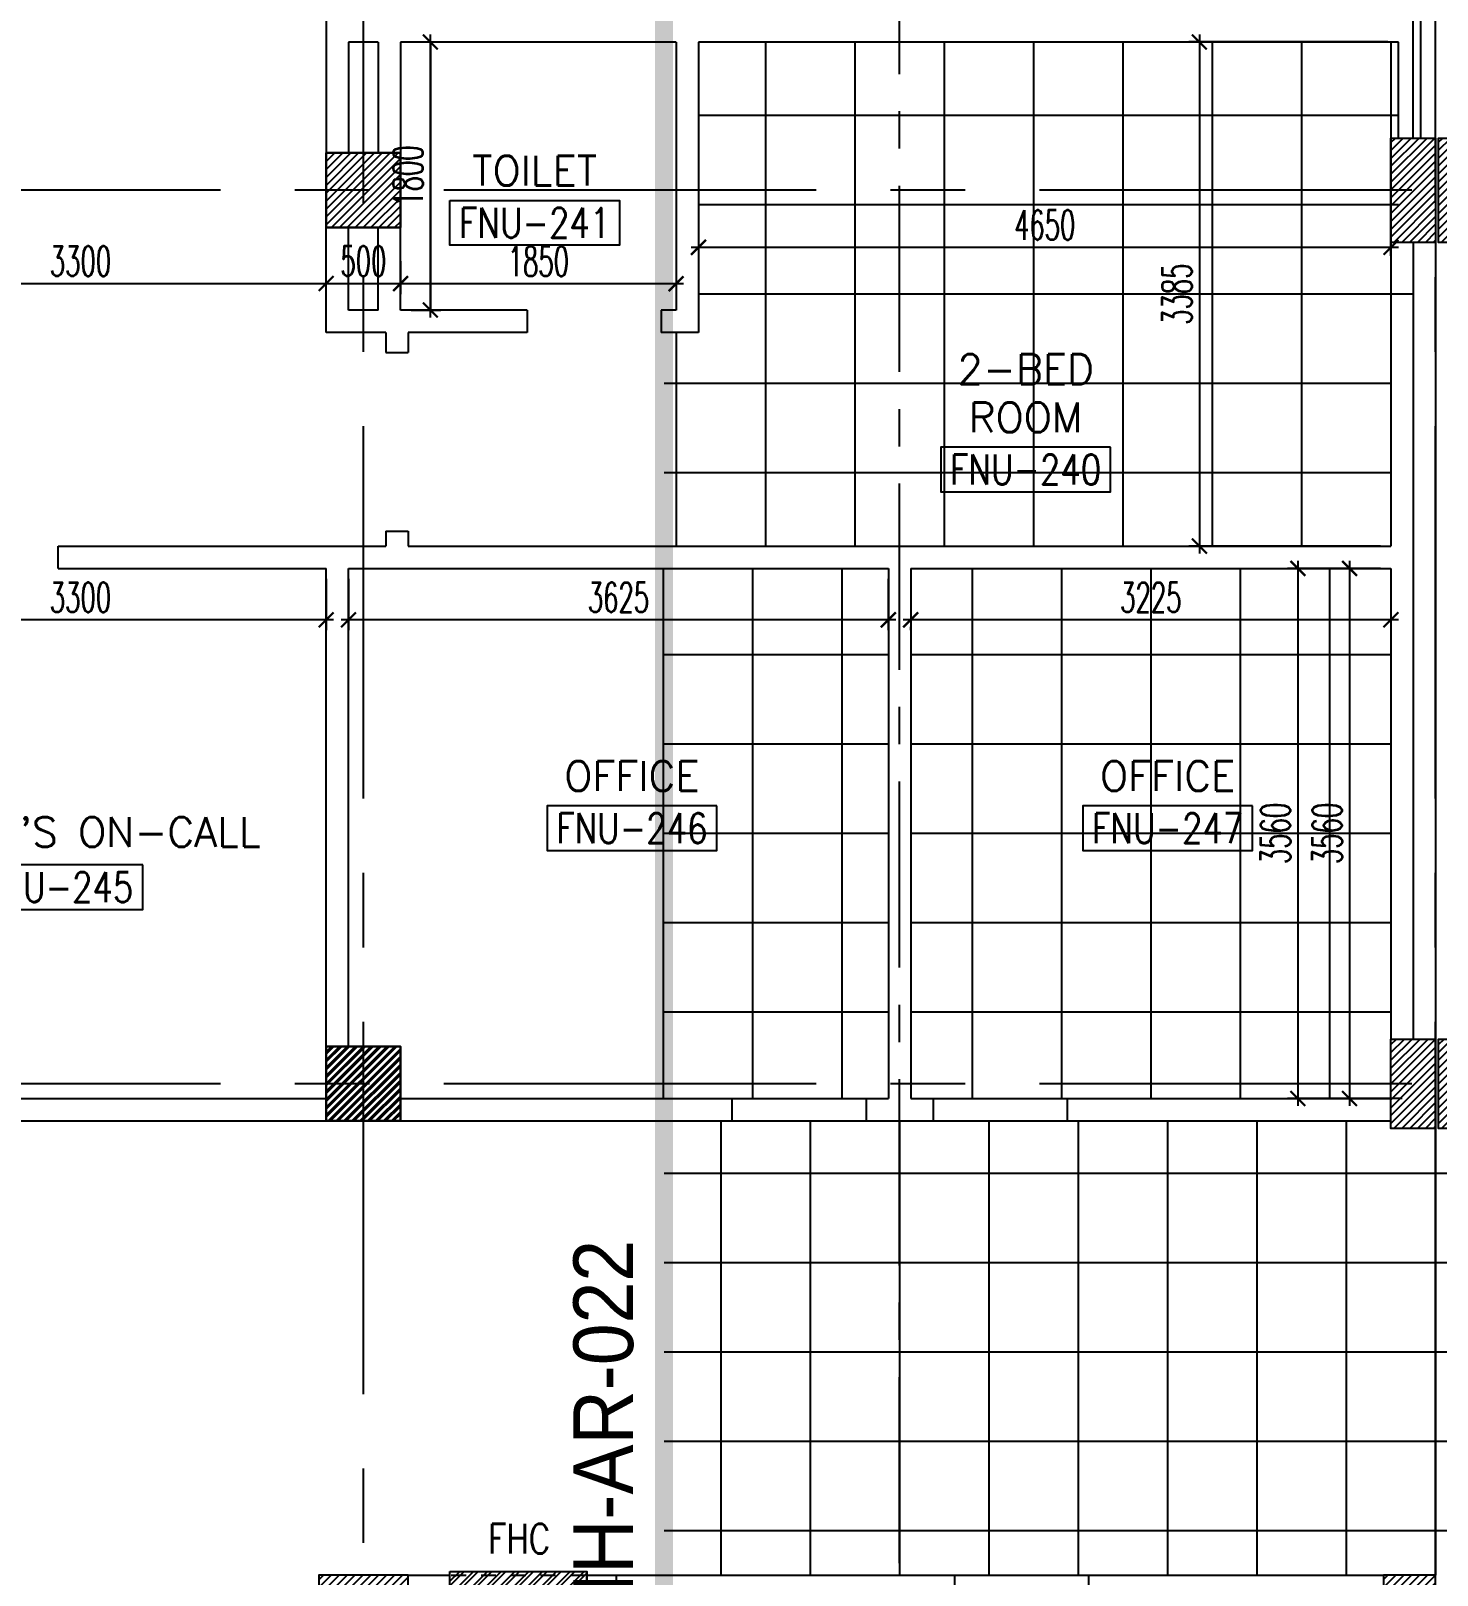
# Model space of a CAD drawing. Extents: x 88852.7 to 88945.7, y 39921.6 to 40001.1.
# Drawn here: x 88883.74 to 88893.18, y 39956.4 to 39966.77 of the extents above; entities that cross this region are included whole.
import ezdxf
from ezdxf.enums import TextEntityAlignment as Align

# ---------------------------------------------------------------- set-up
doc = ezdxf.new("R2010")
doc.units = 0
doc.header["$MEASUREMENT"] = 0
doc.header["$PDMODE"] = 34
for name, pattern in [('CENTER', [2, 1.25, -0.25, 0.25, -0.25]), ('CENTER2', [1.125, 0.75, -0.125, 0.125, -0.125]), ('CENTERX2', [4, 2.5, -0.5, 0.5, -0.5]), ('HIDDEN', [0.375, 0.25, -0.125])]:
    doc.linetypes.add(name, pattern=pattern)
doc.layers.get('0').update_dxf_attribs({"color": 4, "linetype": 'CONTINUOUS'})
doc.layers.get('DEFPOINTS').update_dxf_attribs({"linetype": 'CONTINUOUS'})
for name, color, linetype in [('AXES', 11, 'CENTERX2'), ('AXES1', 11, 'CENTER'), ('CEILING', 4, 'CONTINUOUS'), ('COL', 2, 'CONTINUOUS'), ('DIM', 4, 'CONTINUOUS'), ('EJ', 11, 'CONTINUOUS'), ('ELEV', 2, 'CONTINUOUS'), ('FHC', 4, 'CONTINUOUS'), ('HAT', 11, 'CONTINUOUS'), ('INSUL', 4, 'CONTINUOUS'), ('RM-BOX', 11, 'CONTINUOUS'), ('RM-NAME', 11, 'CONTINUOUS'), ('RM-NO', 11, 'CONTINUOUS'), ('TXT1', 2, 'CONTINUOUS'), ('WALL', 2, 'CONTINUOUS')]:
    doc.layers.add(name, color=color, linetype=linetype)
doc.styles.add('ROMANS', font='ROMANS.shx', dxfattribs={"width": 0.6})
doc.styles.add('TTXT', font='swisse.ttf', dxfattribs={"width": 0.6})
doc.dimstyles.new('STANDARD_IN', dxfattribs={"dimtxt": 0.2, "dimasz": 0.1, "dimexe": 0.07, "dimexo": 0.07, "dimgap": 0.05, "dimtad": 1, "dimdec": 0, "dimlfac": 1000, "dimzin": 0, "dimtxsty": 'ROMANS', "dimblk": 'ARCHTICK', "dimcen": 0.05, "dimdle": 0.05, "dimclrd": 4, "dimclre": 4, "dimclrt": 2, "dimazin": 3, "dimtfac": 1, "dimtdec": 0, "dimtmove": 0, "dimatfit": 3, "dimtolj": 1, "dimtzin": 0})

# ---------------------------------------------------------------- blocks, each defined once
blk = doc.blocks.new('RM1')
at = {"layer": 'RM-BOX'}
blk.add_lwpolyline([(570, -200), (-570, -200), (-570, -500), (570, -500)], close=True, dxfattribs=at)
at = {"layer": 'RM-NAME', "style": 'ROMANS'}
blk.add_attdef('ROOMNAME1', text='', height=200, dxfattribs=at).set_placement((0, 324), align=Align.MIDDLE)
blk = doc.blocks.new('_ARCHTICK')
at = {"color": 0, "linetype": 'BYBLOCK', "const_width": 0.15}
blk.add_lwpolyline([(-0.5, -0.5), (0.5, 0.5)], dxfattribs=at)
blk = doc.blocks.new('*D329')
at = {"layer": 'DEFPOINTS', "color": 0, "linetype": 'CONTINUOUS'}
for p in [(88886.22, 39965.294), (88888.07, 39965.294), (88886.22, 39965.072)]:
    blk.add_point(p, dxfattribs=at)
at = {"layer": 'DIM', "color": 4, "linetype": 'CONTINUOUS'}
for p, q in [((88886.22, 39965.224), (88886.22, 39965.002)), ((88888.07, 39965.224), (88888.07, 39965.002)), ((88888.12, 39965.072), (88886.17, 39965.072))]:
    blk.add_line(p, q, dxfattribs=at)
at = {"layer": 'DIM', "color": 4, "linetype": 'CONTINUOUS', "xscale": 0.1, "yscale": 0.1, "zscale": 0.1, "rotation": 180}
blk.add_blockref('_ARCHTICK', (88886.22, 39965.072), dxfattribs=at)
at = {"layer": 'DIM', "color": 4, "linetype": 'CONTINUOUS', "xscale": 0.1, "yscale": 0.1, "zscale": 0.1}
blk.add_blockref('_ARCHTICK', (88888.07, 39965.072), dxfattribs=at)
at = {"layer": 'DIM', "color": 2, "linetype": 'CONTINUOUS', "insert": (88887.145, 39965.222), "char_height": 0.2, "attachment_point": 5, "style": 'ROMANS'}
blk.add_mtext('\\A1;1850', dxfattribs=at)
blk = doc.blocks.new('*D341')
at = {"layer": 'DEFPOINTS', "color": 0, "linetype": 'CONTINUOUS'}
for p in [(88885.72, 39965.073), (88885.72, 39964.854), (88882.42, 39964.691)]:
    blk.add_point(p, dxfattribs=at)
at = {"layer": 'DIM', "color": 4, "linetype": 'CONTINUOUS'}
for p, q in [((88882.37, 39965.073), (88885.77, 39965.073)), ((88882.42, 39964.761), (88882.42, 39965.143)), ((88885.72, 39964.924), (88885.72, 39965.143))]:
    blk.add_line(p, q, dxfattribs=at)
at = {"layer": 'DIM', "color": 4, "linetype": 'CONTINUOUS', "xscale": 0.1, "yscale": 0.1, "zscale": 0.1, "rotation": 180}
blk.add_blockref('_ARCHTICK', (88882.42, 39965.073), dxfattribs=at)
at = {"layer": 'DIM', "color": 4, "linetype": 'CONTINUOUS', "xscale": 0.1, "yscale": 0.1, "zscale": 0.1}
blk.add_blockref('_ARCHTICK', (88885.72, 39965.073), dxfattribs=at)
at = {"layer": 'DIM', "color": 2, "linetype": 'CONTINUOUS', "insert": (88884.07, 39965.223), "char_height": 0.2, "attachment_point": 5, "style": 'ROMANS'}
blk.add_mtext('\\A1;3300', dxfattribs=at)
blk = doc.blocks.new('*D342')
at = {"layer": 'DEFPOINTS', "color": 0, "linetype": 'CONTINUOUS'}
for p in [(88886.22, 39965.073), (88885.72, 39965.021), (88886.22, 39965.021)]:
    blk.add_point(p, dxfattribs=at)
at = {"layer": 'DIM', "color": 4, "linetype": 'CONTINUOUS'}
for p, q in [((88885.67, 39965.073), (88886.27, 39965.073)), ((88885.72, 39965.091), (88885.72, 39965.143)), ((88886.22, 39965.091), (88886.22, 39965.143))]:
    blk.add_line(p, q, dxfattribs=at)
at = {"layer": 'DIM', "color": 4, "linetype": 'CONTINUOUS', "xscale": 0.1, "yscale": 0.1, "zscale": 0.1, "rotation": 180}
blk.add_blockref('_ARCHTICK', (88885.72, 39965.073), dxfattribs=at)
at = {"layer": 'DIM', "color": 4, "linetype": 'CONTINUOUS', "xscale": 0.1, "yscale": 0.1, "zscale": 0.1}
blk.add_blockref('_ARCHTICK', (88886.22, 39965.073), dxfattribs=at)
at = {"layer": 'DIM', "color": 2, "linetype": 'CONTINUOUS', "insert": (88885.97, 39965.223), "char_height": 0.2, "attachment_point": 5, "style": 'ROMANS'}
blk.add_mtext('\\A1;500', dxfattribs=at)
blk = doc.blocks.new('*D334')
at = {"layer": 'DEFPOINTS', "color": 0, "linetype": 'CONTINUOUS'}
for p in [(88882.42, 39963.16), (88885.72, 39963.16), (88882.42, 39962.815)]:
    blk.add_point(p, dxfattribs=at)
at = {"layer": 'DIM', "color": 4, "linetype": 'CONTINUOUS'}
for p, q in [((88882.42, 39963.09), (88882.42, 39962.745)), ((88885.72, 39963.09), (88885.72, 39962.745)), ((88885.77, 39962.815), (88882.37, 39962.815))]:
    blk.add_line(p, q, dxfattribs=at)
at = {"layer": 'DIM', "color": 4, "linetype": 'CONTINUOUS', "xscale": 0.1, "yscale": 0.1, "zscale": 0.1, "rotation": 180}
blk.add_blockref('_ARCHTICK', (88882.42, 39962.815), dxfattribs=at)
at = {"layer": 'DIM', "color": 4, "linetype": 'CONTINUOUS', "xscale": 0.1, "yscale": 0.1, "zscale": 0.1}
blk.add_blockref('_ARCHTICK', (88885.72, 39962.815), dxfattribs=at)
at = {"layer": 'DIM', "color": 2, "linetype": 'CONTINUOUS', "insert": (88884.07, 39962.965), "char_height": 0.2, "attachment_point": 5, "style": 'ROMANS'}
blk.add_mtext('\\A1;3300', dxfattribs=at)
blk = doc.blocks.new('*D333')
at = {"layer": 'DEFPOINTS', "color": 0, "linetype": 'CONTINUOUS'}
for p in [(88885.87, 39963.16), (88889.495, 39963.16), (88885.87, 39962.815)]:
    blk.add_point(p, dxfattribs=at)
at = {"layer": 'DIM', "color": 4, "linetype": 'CONTINUOUS'}
for p, q in [((88885.87, 39963.09), (88885.87, 39962.745)), ((88889.495, 39963.09), (88889.495, 39962.745)), ((88889.545, 39962.815), (88885.82, 39962.815))]:
    blk.add_line(p, q, dxfattribs=at)
at = {"layer": 'DIM', "color": 4, "linetype": 'CONTINUOUS', "xscale": 0.1, "yscale": 0.1, "zscale": 0.1, "rotation": 180}
blk.add_blockref('_ARCHTICK', (88885.87, 39962.815), dxfattribs=at)
at = {"layer": 'DIM', "color": 4, "linetype": 'CONTINUOUS', "xscale": 0.1, "yscale": 0.1, "zscale": 0.1}
blk.add_blockref('_ARCHTICK', (88889.495, 39962.815), dxfattribs=at)
at = {"layer": 'DIM', "color": 2, "linetype": 'CONTINUOUS', "insert": (88887.683, 39962.965), "char_height": 0.2, "attachment_point": 5, "style": 'ROMANS'}
blk.add_mtext('\\A1;3625', dxfattribs=at)
blk = doc.blocks.new('*D332')
at = {"layer": 'DEFPOINTS', "color": 0, "linetype": 'CONTINUOUS'}
for p in [(88889.645, 39962.838), (88889.645, 39962.815), (88892.87, 39962.838)]:
    blk.add_point(p, dxfattribs=at)
at = {"layer": 'DIM', "color": 4, "linetype": 'CONTINUOUS'}
for p, q in [((88892.92, 39962.815), (88889.595, 39962.815)), ((88889.645, 39962.768), (88889.645, 39962.745)), ((88892.87, 39962.768), (88892.87, 39962.745))]:
    blk.add_line(p, q, dxfattribs=at)
at = {"layer": 'DIM', "color": 4, "linetype": 'CONTINUOUS', "xscale": 0.1, "yscale": 0.1, "zscale": 0.1, "rotation": 180}
blk.add_blockref('_ARCHTICK', (88889.645, 39962.815), dxfattribs=at)
at = {"layer": 'DIM', "color": 4, "linetype": 'CONTINUOUS', "xscale": 0.1, "yscale": 0.1, "zscale": 0.1}
blk.add_blockref('_ARCHTICK', (88892.87, 39962.815), dxfattribs=at)
at = {"layer": 'DIM', "color": 2, "linetype": 'CONTINUOUS', "insert": (88891.258, 39962.965), "char_height": 0.2, "attachment_point": 5, "style": 'ROMANS'}
blk.add_mtext('\\A1;3225', dxfattribs=at)
blk = doc.blocks.new('*D331')
at = {"layer": 'DEFPOINTS', "color": 0, "linetype": 'CONTINUOUS'}
for p in [(88892.87, 39963.16), (88892.245, 39959.6), (88892.669, 39959.6)]:
    blk.add_point(p, dxfattribs=at)
at = {"layer": 'DIM', "color": 4, "linetype": 'CONTINUOUS'}
for p, q in [((88892.245, 39963.21), (88892.245, 39959.55)), ((88892.8, 39963.16), (88892.175, 39963.16)), ((88892.599, 39959.6), (88892.175, 39959.6))]:
    blk.add_line(p, q, dxfattribs=at)
at = {"layer": 'DIM', "color": 4, "linetype": 'CONTINUOUS', "xscale": 0.1, "yscale": 0.1, "zscale": 0.1}
for p, rotation in [((88892.245, 39963.16), 90), ((88892.245, 39959.6), 270)]:
    blk.add_blockref('_ARCHTICK', p, dxfattribs=dict(at, rotation=rotation))
at = {"layer": 'DIM', "color": 2, "linetype": 'CONTINUOUS', "insert": (88892.095, 39961.38), "char_height": 0.2, "attachment_point": 5, "rotation": 90, "style": 'ROMANS'}
blk.add_mtext('\\A1;3560', dxfattribs=at)
blk = doc.blocks.new('*D330')
at = {"layer": 'DEFPOINTS', "color": 0, "linetype": 'CONTINUOUS'}
for p in [(88886.22, 39966.695), (88886.42, 39966.695), (88886.22, 39964.895)]:
    blk.add_point(p, dxfattribs=at)
at = {"layer": 'DIM', "color": 4, "linetype": 'CONTINUOUS'}
for p, q in [((88886.42, 39964.845), (88886.42, 39966.745)), ((88886.29, 39966.695), (88886.49, 39966.695)), ((88886.29, 39964.895), (88886.49, 39964.895))]:
    blk.add_line(p, q, dxfattribs=at)
at = {"layer": 'DIM', "color": 4, "linetype": 'CONTINUOUS', "xscale": 0.1, "yscale": 0.1, "zscale": 0.1}
for p, rotation in [((88886.42, 39966.695), 90), ((88886.42, 39964.895), 270)]:
    blk.add_blockref('_ARCHTICK', p, dxfattribs=dict(at, rotation=rotation))
at = {"layer": 'DIM', "color": 2, "linetype": 'CONTINUOUS', "insert": (88886.27, 39965.795), "char_height": 0.2, "attachment_point": 5, "rotation": 90, "style": 'ROMANS'}
blk.add_mtext('\\A1;1800', dxfattribs=at)
blk = doc.blocks.new('*D328')
at = {"layer": 'DEFPOINTS', "color": 0, "linetype": 'CONTINUOUS'}
for p in [(88888.22, 39965.316), (88888.22, 39965.316), (88892.87, 39965.188)]:
    blk.add_point(p, dxfattribs=at)
at = {"layer": 'DIM', "color": 4, "linetype": 'CONTINUOUS'}
for p, q in [((88892.87, 39965.258), (88892.87, 39965.386)), ((88892.92, 39965.316), (88888.17, 39965.316))]:
    blk.add_line(p, q, dxfattribs=at)
at = {"layer": 'DIM', "color": 4, "linetype": 'CONTINUOUS', "xscale": 0.1, "yscale": 0.1, "zscale": 0.1, "rotation": 180}
blk.add_blockref('_ARCHTICK', (88888.22, 39965.316), dxfattribs=at)
at = {"layer": 'DIM', "color": 4, "linetype": 'CONTINUOUS', "xscale": 0.1, "yscale": 0.1, "zscale": 0.1}
blk.add_blockref('_ARCHTICK', (88892.87, 39965.316), dxfattribs=at)
at = {"layer": 'DIM', "color": 2, "linetype": 'CONTINUOUS', "insert": (88890.545, 39965.466), "char_height": 0.2, "attachment_point": 5, "style": 'ROMANS'}
blk.add_mtext('\\A1;4650', dxfattribs=at)
blk = doc.blocks.new('*D327')
at = {"layer": 'DEFPOINTS', "color": 0, "linetype": 'CONTINUOUS'}
for p in [(88892.92, 39966.695), (88891.584, 39963.31), (88892.87, 39963.31)]:
    blk.add_point(p, dxfattribs=at)
at = {"layer": 'DIM', "color": 4, "linetype": 'CONTINUOUS'}
for p, q in [((88891.584, 39966.745), (88891.584, 39963.26)), ((88892.85, 39966.695), (88891.514, 39966.695)), ((88892.8, 39963.31), (88891.514, 39963.31))]:
    blk.add_line(p, q, dxfattribs=at)
at = {"layer": 'DIM', "color": 4, "linetype": 'CONTINUOUS', "xscale": 0.1, "yscale": 0.1, "zscale": 0.1}
for p, rotation in [((88891.584, 39966.695), 90), ((88891.584, 39963.31), 270)]:
    blk.add_blockref('_ARCHTICK', p, dxfattribs=dict(at, rotation=rotation))
at = {"layer": 'DIM', "color": 2, "linetype": 'CONTINUOUS', "insert": (88891.434, 39965.002), "char_height": 0.2, "attachment_point": 5, "rotation": 90, "style": 'ROMANS'}
blk.add_mtext('\\A1;3385', dxfattribs=at)
blk = doc.blocks.new('C11')
at = {"layer": 'HAT'}
h = blk.add_hatch(dxfattribs=at)
h.set_pattern_fill('ANSI31', color=256, scale=300, style=0)
h.set_pattern_definition([(45, (-248556.182, -75061.005), (-26.5165043, 26.5165043), [])])
h.paths.add_polyline_path([(300, 700), (0, 700), (0, 350), (300, 350)])
h.paths.add_polyline_path([(300, 350), (0, 350), (0, 0), (300, 0)])
at = {"layer": 'COL'}
blk.add_lwpolyline([(300, 700), (300, 0), (0, 0), (0, 700)], close=True, dxfattribs=at)
blk = doc.blocks.new('C11D')
at = {"layer": 'COL', "linetype": 'BYBLOCK'}
for p in [(-320, 0), (0, 0)]:
    blk.add_blockref('C11', p, dxfattribs=at)
blk = doc.blocks.new('C5V')
at = {"layer": 'HAT'}
h = blk.add_hatch(dxfattribs=at)
h.set_pattern_fill('ANSI31', color=256, scale=300, style=0)
h.set_pattern_definition([(45, (-249196.182, -54711.005), (-26.5165043, 26.5165043), [])])
h.paths.add_polyline_path([(-20, 600), (-320, 600), (-320, 300), (-20, 300)])
h.paths.add_polyline_path([(-20, 300), (-320, 300), (-320, 0), (-20, 0)])
h = blk.add_hatch(dxfattribs=at)
h.set_pattern_fill('ANSI31', color=256, scale=300, style=0)
h.set_pattern_definition([(45, (-248876.182, -54711.005), (-26.5165043, 26.5165043), [])])
h.paths.add_polyline_path([(300, 600), (0, 600), (0, 300), (300, 300)])
h.paths.add_polyline_path([(300, 300), (0, 300), (0, 0), (300, 0)])
at = {"layer": 'COL'}
for points in [[(-20, 600), (-20, 0), (-320, 0), (-320, 600)], [(300, 600), (300, 0), (0, 0), (0, 600)]]:
    blk.add_lwpolyline(points, close=True, dxfattribs=at)
blk = doc.blocks.new('C7')
at = {"layer": 'HAT'}
h = blk.add_hatch(dxfattribs=at)
h.set_pattern_fill('ANSI31', color=256, scale=300, style=0)
h.set_pattern_definition([(45, (-248876.182, -51411.005), (-26.5165043, 26.5165043), [])])
h.paths.add_polyline_path([(350, 300), (250, 300), (0, 300), (0, 0), (350, 0)])
at = {"layer": 'COL'}
blk.add_lwpolyline([(0, 300), (0, 0), (350, 0), (350, 300)], close=True, dxfattribs=at)
blk = doc.blocks.new('C5')
at = {"layer": 'HAT', "linetype": 'BYBLOCK'}
h = blk.add_hatch(dxfattribs=at)
h.set_pattern_fill('ANSI31', color=256, scale=300, style=0)
h.set_pattern_definition([(45, (-223356.182, -51411.005), (-26.516504, 26.516504), [])])
h.paths.add_polyline_path([(300, 300), (0, 300), (0, 0), (300, 0)])
h.paths.add_polyline_path([(600, 300), (300, 300), (300, 0), (600, 0)])
at = {"layer": 'COL'}
blk.add_lwpolyline([(600, 300), (0, 300), (0, 0), (600, 0)], close=True, dxfattribs=at)
blk = doc.blocks.new('COL50')
at = {"layer": 'COL'}
blk.add_lwpolyline([(-250, 250), (-250, -250), (250, -250), (250, 250)], close=True, dxfattribs=at)
blk = doc.blocks.new('*X75')
at = {"color": 0}
for p, q in [((245929, 155507), (246411, 155990)), ((245929, 155560), (246358, 155990)), ((245929, 155613), (246305, 155990)), ((245929, 155666), (246252, 155990)), ((245929, 155719), (246199, 155990)), ((245929, 155772), (246146, 155990)), ((245929, 155825), (246093, 155990)), ((245929, 155879), (246040, 155990)), ((245929, 155932), (245987, 155990)), ((245964, 155490), (246429, 155954)), ((246017, 155490), (246429, 155901)), ((246070, 155490), (246429, 155848)), ((246123, 155490), (246429, 155795)), ((246176, 155490), (246429, 155742)), ((246229, 155490), (246429, 155689)), ((246282, 155490), (246429, 155636)), ((246335, 155490), (246429, 155583)), ((246388, 155490), (246429, 155530))]:
    blk.add_line(p, q, dxfattribs=at)
blk = doc.blocks.new('*X76')
at = {"color": 0}
for p, q in [((245929, 149515), (246404, 149990)), ((245929, 149568), (246351, 149990)), ((245929, 149621), (246298, 149990)), ((245929, 149674), (246245, 149990)), ((245929, 149727), (246192, 149990)), ((245929, 149780), (246139, 149990)), ((245929, 149833), (246086, 149990)), ((245929, 149886), (246033, 149990)), ((245929, 149939), (245979, 149990)), ((245957, 149490), (246429, 149962)), ((246010, 149490), (246429, 149908)), ((246063, 149490), (246429, 149855)), ((246116, 149490), (246429, 149802)), ((246169, 149490), (246429, 149749)), ((246222, 149490), (246429, 149696)), ((246275, 149490), (246429, 149643)), ((246328, 149490), (246429, 149590)), ((246381, 149490), (246429, 149537))]:
    blk.add_line(p, q, dxfattribs=at)
blk = doc.blocks.new('*X25')
at = {"color": 0}
for p, q in [((203889, 149530), (204349, 149990)), ((203889, 149583), (204296, 149990)), ((203889, 149636), (204243, 149990)), ((203889, 149689), (204189, 149990)), ((203889, 149742), (204136, 149990)), ((203889, 149795), (204083, 149990)), ((203889, 149848), (204030, 149990)), ((203889, 149901), (203977, 149990)), ((203889, 149954), (203924, 149990)), ((203902, 149490), (204389, 149977)), ((203955, 149490), (204389, 149924)), ((204008, 149490), (204389, 149871)), ((204061, 149490), (204389, 149818)), ((204114, 149490), (204389, 149765)), ((204167, 149490), (204389, 149712)), ((204220, 149490), (204389, 149658)), ((204273, 149490), (204389, 149605)), ((204326, 149490), (204389, 149552)), ((204379, 149490), (204389, 149499))]:
    blk.add_line(p, q, dxfattribs=at)
blk = doc.blocks.new('*D410')
at = {"layer": 'DEFPOINTS', "color": 0, "linetype": 'CONTINUOUS'}
for p in [(88892.859, 39963.16), (88892.592, 39959.6), (88893.015, 39959.6)]:
    blk.add_point(p, dxfattribs=at)
at = {"layer": 'DIM', "color": 4, "linetype": 'CONTINUOUS'}
for p, q in [((88892.592, 39963.21), (88892.592, 39959.55)), ((88892.789, 39963.16), (88892.522, 39963.16)), ((88892.945, 39959.6), (88892.522, 39959.6))]:
    blk.add_line(p, q, dxfattribs=at)
at = {"layer": 'DIM', "color": 4, "linetype": 'CONTINUOUS', "xscale": 0.1, "yscale": 0.1, "zscale": 0.1}
for p, rotation in [((88892.592, 39963.16), 90), ((88892.592, 39959.6), 270)]:
    blk.add_blockref('_ARCHTICK', p, dxfattribs=dict(at, rotation=rotation))
at = {"layer": 'DIM', "color": 2, "linetype": 'CONTINUOUS', "insert": (88892.442, 39961.38), "char_height": 0.2, "attachment_point": 5, "rotation": 90, "style": 'ROMANS'}
blk.add_mtext('\\A1;3560', dxfattribs=at)

msp = doc.modelspace()

# ---------------------------------------------------------------- hatches: boundary and pattern name
at = {"layer": 'FHC', "linetype": 'BYBLOCK', "ltscale": 0.3}
h = msp.add_hatch(dxfattribs=at)
h.set_pattern_fill('ANSI32', color=11, scale=0.175, style=0)
h.set_pattern_definition([(45, (88654.354076, 39925.18356), (-0.046403883, 0.046403883), []), (45, (88654.38501, 39925.18356), (-0.046403883, 0.046403883), [])])
h.paths.add_polyline_path([(88887.4703, 39956.2346), (88887.4703, 39956.4246), (88886.5503, 39956.4246), (88886.5503, 39956.2346)])
h.paths.add_polyline_path([(88886.3376, 39955.8134), (88886.3376, 39956.2343), (88886.6001, 39956.2343), (88886.6001, 39955.8134)], flags=9)

# ---------------------------------------------------------------- linework, layer by layer
at = {"layer": 'AXES'}
for p, q in [((88885.9703, 39921.6153), (88885.9703, 40000.4279)), ((88893.1703, 39921.6153), (88893.1703, 40000.0779)), ((88945.0103, 39965.6996), (88876.9703, 39965.6996)), ((88945.0103, 39959.6996), (88876.9703, 39959.6996))]:
    msp.add_line(p, q, dxfattribs=at)
at = {"layer": 'AXES1'}
msp.add_line((88889.5703, 39928.4796), (88889.5703, 39987.2996), dxfattribs=at)
at = {"layer": 'CEILING', "linetype": 'BYBLOCK', "ltscale": 0.3}
for p, q in [((88886.4203, 39966.6946), (88886.4203, 39964.8946)), ((88888.6703, 39966.6946), (88888.6703, 39963.3096)), ((88889.2703, 39966.6946), (88889.2703, 39963.3096)), ((88889.8703, 39966.6946), (88889.8703, 39963.3096)), ((88890.4703, 39966.6946), (88890.4703, 39963.3096)), ((88891.0703, 39966.6946), (88891.0703, 39963.3096)), ((88891.6703, 39966.6946), (88891.6703, 39963.3096)), ((88892.2703, 39966.6946), (88892.2703, 39963.3096)), ((88892.8703, 39966.6946), (88892.8703, 39963.3096)), ((88892.9203, 39966.2021), (88888.2203, 39966.2021)), ((88892.9203, 39965.6021), (88888.2203, 39965.6021)), ((88893.0203, 39965.0021), (88888.2203, 39965.0021)), ((88888.0703, 39964.7446), (88888.0703, 39963.3096)), ((88892.8703, 39964.4021), (88887.9892, 39964.4021)), ((88892.8703, 39963.8021), (88887.9892, 39963.8021)), ((88887.9892, 39959.0996), (88902.9582, 39959.0996)), ((88887.9892, 39958.4996), (88902.9582, 39958.4996)), ((88887.9892, 39957.8996), (88902.9582, 39957.8996)), ((88887.9892, 39957.2996), (88902.9582, 39957.2996)), ((88887.9892, 39956.6996), (88902.9582, 39956.6996))]:
    msp.add_line(p, q, dxfattribs=at)
at = {"layer": 'CEILING', "linetype": 'CONTINUOUS'}
for p, q in [((88887.9828, 39963.1596), (88887.9828, 39959.5996)), ((88888.5828, 39963.1596), (88888.5828, 39959.5996)), ((88889.1828, 39963.1596), (88889.1828, 39959.5996)), ((88890.0578, 39963.1596), (88890.0578, 39959.5996)), ((88890.6578, 39963.1596), (88890.6578, 39959.5996)), ((88891.2578, 39963.1596), (88891.2578, 39959.5996)), ((88891.8578, 39963.1596), (88891.8578, 39959.5996)), ((88892.4578, 39963.1596), (88892.4578, 39959.5996)), ((88889.4953, 39962.5796), (88887.9892, 39962.5796)), ((88892.8703, 39962.5796), (88889.6453, 39962.5796)), ((88889.4953, 39961.9796), (88887.9892, 39961.9796)), ((88892.8703, 39961.9796), (88889.6453, 39961.9796)), ((88889.4953, 39961.3796), (88887.9892, 39961.3796)), ((88892.8703, 39961.3796), (88889.6453, 39961.3796)), ((88889.4953, 39960.7796), (88887.9892, 39960.7796)), ((88892.8703, 39960.7796), (88889.6453, 39960.7796)), ((88889.4953, 39960.1796), (88887.9892, 39960.1796)), ((88892.8703, 39960.1796), (88889.6453, 39960.1796)), ((88888.3698, 39959.4496), (88888.3698, 39956.3996)), ((88888.9698, 39959.4496), (88888.9698, 39956.3996)), ((88889.5698, 39959.4496), (88889.5698, 39956.3996)), ((88890.1698, 39959.4496), (88890.1698, 39956.3996)), ((88890.7698, 39959.4496), (88890.7698, 39956.3996)), ((88891.3698, 39959.4496), (88891.3698, 39956.3996)), ((88891.9698, 39959.4496), (88891.9698, 39956.3996)), ((88892.5698, 39959.4496), (88892.5698, 39956.3996)), ((88893.1698, 39959.4496), (88893.1698, 39956.3996))]:
    msp.add_line(p, q, dxfattribs=at)
at = {"layer": 'EJ'}
for p, q in [((88893.1703, 39965.3496), (88893.1703, 39959.9996)), ((88893.1703, 39956.3496), (88893.1703, 39959.4496))]:
    msp.add_line(p, q, dxfattribs=at)
at = {"layer": 'ELEV', "linetype": 'CENTER2', "const_width": 0.12}
msp.add_lwpolyline([(88887.9892, 39926.1604), (88887.9892, 39989.6996)], dxfattribs=at)
at = {"layer": 'FHC', "color": 250, "linetype": 'HIDDEN', "ltscale": 0.25}
msp.add_line((88886.56, 39956.3996), (88887.4546, 39956.3996), dxfattribs=at)
at = {"layer": 'FHC', "linetype": 'BYBLOCK', "ltscale": 0.3}
msp.add_lwpolyline([(88886.5503, 39956.4246), (88887.4703, 39956.4246), (88887.4703, 39956.2346), (88886.5503, 39956.2346)], close=True, dxfattribs=at)
at = {"layer": 'INSUL'}
for p, q in [((88893.0203, 39966.0496), (88893.0203, 39968.7496)), ((88893.0703, 39966.0496), (88893.0703, 39968.7496))]:
    msp.add_line(p, q, dxfattribs=at)
at = {"layer": 'WALL'}
for p, q in [((88893.1703, 39966.0496), (88893.1703, 39968.8996)), ((88886.0703, 39966.6946), (88885.8703, 39966.6946)), ((88888.0703, 39966.6946), (88886.2203, 39966.6946)), ((88892.9203, 39966.6946), (88888.2203, 39966.6946)), ((88892.9203, 39966.0496), (88892.9203, 39966.6946)), ((88885.7203, 39964.7446), (88885.7203, 39965.4496)), ((88885.8703, 39964.8946), (88885.8703, 39965.4496)), ((88886.0703, 39964.8946), (88886.0703, 39965.4496)), ((88886.2203, 39964.8946), (88886.2203, 39965.4496)), ((88892.8703, 39965.3496), (88892.8703, 39963.3096)), ((88893.0203, 39965.3496), (88893.0203, 39959.9996)), ((88886.0703, 39964.8946), (88885.8703, 39964.8946)), ((88887.0703, 39964.8946), (88886.2203, 39964.8946)), ((88888.0703, 39964.8946), (88887.9703, 39964.8946)), ((88886.1203, 39964.7446), (88885.7203, 39964.7446)), ((88887.0703, 39964.7446), (88886.2703, 39964.7446)), ((88888.2203, 39964.7446), (88887.9703, 39964.7446)), ((88883.9193, 39963.3096), (88886.1203, 39963.3096)), ((88883.9193, 39963.1596), (88883.9193, 39963.3096)), ((88886.2703, 39963.3096), (88892.8703, 39963.3096)), ((88883.9193, 39963.1596), (88885.7203, 39963.1596)), ((88885.7203, 39959.9496), (88885.7203, 39963.1596)), ((88885.8703, 39963.1596), (88889.4953, 39963.1596)), ((88885.8703, 39959.9496), (88885.8703, 39963.1596)), ((88889.4953, 39963.1596), (88889.4953, 39959.5996)), ((88889.6453, 39963.1596), (88889.6453, 39959.5996)), ((88889.6453, 39963.1596), (88892.8703, 39963.1596)), ((88890.6953, 39963.1596), (88892.0203, 39963.1596)), ((88892.8703, 39963.1596), (88892.8703, 39959.9996)), ((88882.4202, 39959.5996), (88885.7203, 39959.5996)), ((88886.2203, 39959.5996), (88889.3453, 39959.5996)), ((88888.4453, 39959.5996), (88888.4453, 39959.4496)), ((88889.3453, 39959.5996), (88889.3453, 39959.4496)), ((88889.3453, 39959.5996), (88889.4953, 39959.5996)), ((88889.6453, 39959.5996), (88889.7953, 39959.5996)), ((88889.7953, 39959.5996), (88892.8703, 39959.5996)), ((88889.7953, 39959.5996), (88889.7953, 39959.4496)), ((88890.6953, 39959.5996), (88890.6953, 39959.4496)), ((88879.0203, 39959.4496), (88885.7203, 39959.4496)), ((88886.2203, 39959.4496), (88889.3453, 39959.4496)), ((88889.3453, 39959.4496), (88889.7953, 39959.4496)), ((88889.7953, 39959.4496), (88892.8703, 39959.4496))]:
    msp.add_line(p, q, dxfattribs=at)
at = {"layer": 'WALL', "linetype": 'BYBLOCK'}
for p, q in [((88885.7203, 39966.8446), (88885.7203, 39965.9496)), ((88885.8703, 39966.6946), (88885.8703, 39965.9496)), ((88886.0703, 39966.6946), (88886.0703, 39965.9496)), ((88886.2203, 39966.6946), (88886.2203, 39965.9496)), ((88888.0703, 39966.6946), (88888.0703, 39964.8946)), ((88888.2203, 39966.6946), (88888.2203, 39964.7446)), ((88887.0703, 39964.8946), (88887.0703, 39964.7446)), ((88887.9703, 39964.8946), (88887.9703, 39964.7446)), ((88886.1203, 39964.7446), (88886.1203, 39964.6101)), ((88886.2703, 39964.7446), (88886.2703, 39964.6101)), ((88886.1203, 39964.6101), (88886.2703, 39964.6101)), ((88886.1203, 39963.4101), (88886.2703, 39963.4101)), ((88886.1203, 39963.4101), (88886.1203, 39963.3096)), ((88886.2703, 39963.4101), (88886.2703, 39963.3096)), ((88886.2703, 39956.3996), (88886.5503, 39956.3996)), ((88887.4703, 39956.3996), (88889.9384, 39956.3996)), ((88887.4703, 39956.2246), (88887.4703, 39956.3996)), ((88889.9384, 39956.3996), (88892.8203, 39956.3996)), ((88889.9384, 39956.3996), (88889.9384, 39956.2496)), ((88890.8384, 39956.3996), (88890.8384, 39956.2496))]:
    msp.add_line(p, q, dxfattribs=at)
at = {"layer": 'WALL', "linetype": 'CONTINUOUS'}
msp.add_line((88887.6703, 39956.2496), (88887.6703, 39956.3996), dxfattribs=at)

# ---------------------------------------------------------------- block references
at = {"layer": 'COL', "yscale": 0.001, "zscale": 0.001}
for name, p, xscale in [('C11D', (88893.1903, 39965.3496), 0.001), ('COL50', (88885.9703, 39965.6996), -0.001), ('COL50', (88885.9703, 39965.6996), 0.001), ('C5V', (88893.1903, 39959.3996), 0.001), ('COL50', (88885.9703, 39959.6996), -0.001), ('COL50', (88885.9703, 39959.6996), 0.001), ('C5', (88885.6703, 39956.0996), 0.001), ('C7', (88892.8203, 39956.0996), 0.001)]:
    msp.add_blockref(name, p, dxfattribs=dict(at, xscale=xscale))
at = {"layer": 'HAT', "xscale": 0.001, "yscale": 0.001, "zscale": 0.001}
for name, p in [('*X75', (88639.7917, 39809.9598)), ('*X76', (88639.7917, 39809.9598)), ('*X25', (88681.8317, 39809.9598))]:
    msp.add_blockref(name, p, dxfattribs=at)
at = {"layer": 'RM-NO'}
ref = msp.add_blockref('RM1', (88887.1204, 39965.8308), dxfattribs=dict(at, xscale=-0.001, yscale=0.001, zscale=0.001))
ref.add_attrib('ROOMNO', 'FNU-241', dxfattribs={"height": 0.2, "style": 'ROMANS', "width": 0.8}).set_placement((88887.1204, 39965.4808), align=Align.MIDDLE)
ref.add_attrib('ROOMNAME2', 'TOILET', dxfattribs={"layer": 'RM-NAME', "height": 0.2, "style": 'ROMANS'}).set_placement((88887.1204, 39965.8308), align=Align.MIDDLE)
ref = msp.add_blockref('RM1', (88890.4174, 39964.1739), dxfattribs=dict(at, xscale=0.001, yscale=0.001, zscale=0.001))
ref.add_attrib('ROOMNO', 'FNU-240', dxfattribs={"height": 0.2, "style": 'ROMANS', "width": 0.8}).set_placement((88890.4174, 39963.8239), align=Align.MIDDLE)
ref.add_attrib('ROOMNAME2', 'ROOM', dxfattribs={"layer": 'RM-NAME', "height": 0.2, "style": 'ROMANS'}).set_placement((88890.4174, 39964.1739), align=Align.MIDDLE)
ref.add_attrib('ROOMNAME1', '2-BED', dxfattribs={"layer": 'RM-NAME', "height": 0.2, "style": 'ROMANS'}).set_placement((88890.4174, 39964.4977), align=Align.MIDDLE)
ref = msp.add_blockref('RM1', (88887.7733, 39961.7653), dxfattribs=dict(at, xscale=0.001, yscale=0.001, zscale=0.001))
ref.add_attrib('ROOMNO', 'FNU-246', dxfattribs={"height": 0.2, "style": 'ROMANS', "width": 0.8}).set_placement((88887.7733, 39961.4153), align=Align.MIDDLE)
ref.add_attrib('ROOMNAME2', 'OFFICE', dxfattribs={"layer": 'RM-NAME', "height": 0.2, "style": 'ROMANS'}).set_placement((88887.7733, 39961.7653), align=Align.MIDDLE)
ref = msp.add_blockref('RM1', (88891.3713, 39961.7653), dxfattribs=dict(at, xscale=0.001, yscale=0.001, zscale=0.001))
ref.add_attrib('ROOMNO', 'FNU-247', dxfattribs={"height": 0.2, "style": 'ROMANS', "width": 0.8}).set_placement((88891.3713, 39961.4153), align=Align.MIDDLE)
ref.add_attrib('ROOMNAME2', 'OFFICE', dxfattribs={"layer": 'RM-NAME', "height": 0.2, "style": 'ROMANS'}).set_placement((88891.3713, 39961.7653), align=Align.MIDDLE)
ref = msp.add_blockref('RM1', (88883.9179, 39961.3697), dxfattribs=dict(at, xscale=0.001, yscale=0.001, zscale=0.001))
ref.add_attrib('ROOMNO', 'FNU-245', dxfattribs={"height": 0.2, "style": 'ROMANS', "width": 0.8}).set_placement((88883.9179, 39961.0197), align=Align.MIDDLE)
ref.add_attrib('ROOMNAME1', "DOCTOR'S ON-CALL", dxfattribs={"layer": 'RM-NAME', "height": 0.2, "style": 'ROMANS'}).set_placement((88883.9429, 39961.3891), align=Align.MIDDLE)

# ---------------------------------------------------------------- texts
at = {"layer": 'FHC', "style": 'ROMANS', "width": 0.8}
msp.add_text('FHC', height=0.2, dxfattribs=at).set_placement((88886.8068, 39956.5438))
at = {"layer": 'TXT1', "color": 6, "style": 'TTXT', "width": 0.9}
msp.add_text('CONTINUATION MATCHLINE TO DRAWING NO.MH-AR-022', height=0.401182, rotation=90, dxfattribs=at).set_placement((88887.7813, 39944.6406))

# ---------------------------------------------------------------- dimensions: what is measured, and where the dimension line sits
at = {"layer": 'DIM', "color": 0, "linetype": 'CONTINUOUS'}
for base, p1, p2, picture, middle in [((88886.42, 39966.6946), (88886.2203, 39964.8946), (88886.2203, 39966.6946), '*D330', (88886.27, 39965.7946)), ((88891.5842, 39963.3096), (88892.9203, 39966.6946), (88892.8703, 39963.3096), '*D327', (88891.4342, 39965.0021)), ((88892.2449, 39959.5996), (88892.8703, 39963.1596), (88892.6686, 39959.5996), '*D331', (88892.0949, 39961.3796)), ((88892.5916, 39959.5996), (88892.8589, 39963.1596), (88893.0152, 39959.5996), '*D410', (88892.4416, 39961.3796))]:
    dim = msp.add_linear_dim(base=base, p1=p1, p2=p2, angle=90, dimstyle='STANDARD_IN', dxfattribs=at)
    dim.commit()
    dim.dimension.update_dxf_attribs({"geometry": picture, "text_midpoint": middle})
for base, p1, p2, picture, middle in [((88888.2203, 39965.3161), (88892.8703, 39965.1877), (88888.2203, 39965.3161), '*D328', (88890.5453, 39965.4661)), ((88885.7203, 39965.073), (88882.4202, 39964.691), (88885.7203, 39964.854), '*D341', (88884.0702, 39965.223)), ((88886.2203, 39965.0733), (88885.7203, 39965.021), (88886.2203, 39965.021), '*D342', (88885.9703, 39965.2233)), ((88886.2203, 39965.0724), (88888.0703, 39965.2942), (88886.2203, 39965.2942), '*D329', (88887.1453, 39965.2224)), ((88882.4202, 39962.815), (88885.7203, 39963.1596), (88882.4202, 39963.1596), '*D334', (88884.0702, 39962.965)), ((88885.8703, 39962.815), (88889.4953, 39963.1596), (88885.8703, 39963.1596), '*D333', (88887.6828, 39962.965)), ((88889.6453, 39962.815), (88892.8703, 39962.8385), (88889.6453, 39962.8385), '*D332', (88891.2578, 39962.965))]:
    dim = msp.add_linear_dim(base=base, p1=p1, p2=p2, dimstyle='STANDARD_IN', dxfattribs=at)
    dim.commit()
    dim.dimension.update_dxf_attribs({"geometry": picture, "text_midpoint": middle})

doc.saveas('drawing.dxf')
